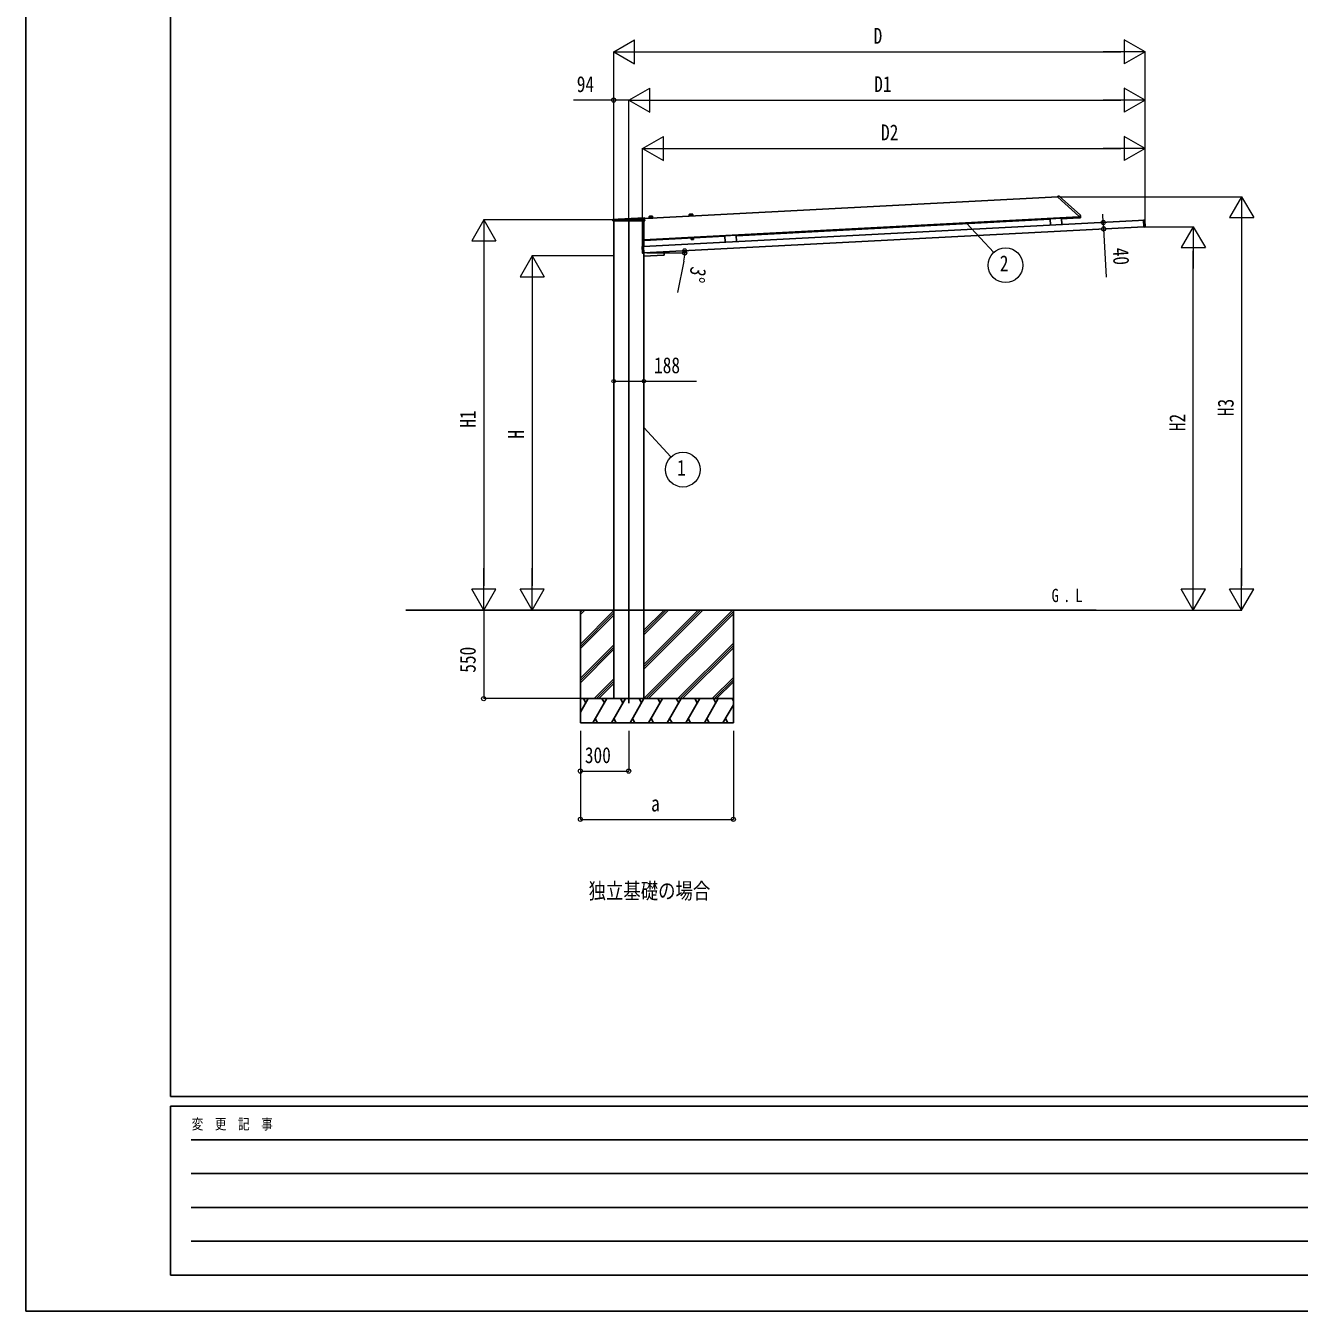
# Model space of a CAD drawing. Units: millimetres, scale not verified. Extents: x -12615 to 12615, y -8910 to 8910.
# Drawn here: x -12615 to -4705, y -8910 to -925 of the extents above; entities that cross this region are included whole.
import ezdxf
from ezdxf.enums import TextEntityAlignment as Align

# ---------------------------------------------------------------- set-up
doc = ezdxf.new("R2010")
doc.units = ezdxf.units.MM
doc.header["$LTSCALE"] = 50
for name, color, linetype in [('0-2_USER1', 3, 'Continuous'), ('0-3_YKK_12', 2, 'Continuous'), ('0-5_YKK_A1', 4, 'Continuous'), ('0-7_YKK_ZWAK', 7, 'Continuous')]:
    doc.layers.add(name, color=color, linetype=linetype)
doc.layers.add('0-6_YKK_D', color=6, linetype='Continuous', lineweight=18)
doc.styles.add('ＭＳ ゴシック', font='')
doc.styles.get('ＭＳ ゴシック').set_extended_font_data('MS Gothic')

msp = doc.modelspace()

# ---------------------------------------------------------------- linework, layer by layer
at = {"layer": '0-3_YKK_12'}
msp.add_line((-8869.04, -2129.5), (-8869.04, -5132.48), dxfattribs=at)
at = {"layer": '0-5_YKK_A1'}
for p, q in [((-8771.76, -2122.46), (-6203.99, -1987.89)), ((-6204.17, -1984.4), (-6196.57, -1984.46)), ((-6204.15, -1984.86), (-6204.17, -1984.4)), ((-6204.15, -1984.86), (-6203.85, -1990.49)), ((-6203.69, -1990.83), (-6074.2, -2107.43)), ((-6193.93, -1985.49), (-6066.07, -2100.62)), ((-8968.6, -2136.83), (-8968.53, -2128.98)), ((-8968.1, -2136.83), (-8968.6, -2136.83)), ((-8770.63, -2136.83), (-8968.1, -2136.83)), ((-8967.53, -2127.99), (-8772.02, -2127.99)), ((-8963.04, -4555), (-8963.04, -2136.83)), ((-8935.29, -2127.92), (-8773.05, -2119.42)), ((-8777.38, -2296.99), (-5665.11, -2133.88)), ((-8776.34, -2296.94), (-8776.34, -2136.83)), ((-8775.04, -2254.81), (-6073.75, -2113.24)), ((-8775.04, -2296.87), (-8775.04, -2136.83)), ((-8772.01, -2120.3), (-8771.03, -2128.88)), ((-8771.03, -2128.88), (-8771.03, -2128.9)), ((-8771.03, -2128.9), (-8770.13, -2136.83)), ((-8770.13, -2136.83), (-8770.63, -2136.83)), ((-8744.01, -2119.07), (-8744.02, -2120.6)), ((-8744.02, -2120.6), (-8720.05, -2119.35)), ((-8744.02, -2120.6), (-8720.05, -2119.35)), ((-8744, -2121), (-8744.02, -2120.6)), ((-8744, -2121), (-8720.03, -2119.75)), ((-8743.53, -2118.58), (-8720.75, -2117.38)), ((-8742.95, -2111.85), (-8743.01, -2118.55)), ((-8740.11, -2108.88), (-8725.17, -2108.1)), ((-8722.04, -2110.76), (-8721.28, -2117.41)), ((-8720.23, -2117.82), (-8720.05, -2119.35)), ((-8720.03, -2119.75), (-8720.05, -2119.35)), ((-8494.35, -2105.99), (-8494.36, -2107.52)), ((-8494.36, -2107.52), (-8470.4, -2106.26)), ((-8494.36, -2107.52), (-8470.4, -2106.26)), ((-8494.34, -2107.92), (-8494.36, -2107.52)), ((-8494.34, -2107.92), (-8470.38, -2106.66)), ((-8493.88, -2105.49), (-8471.09, -2104.3)), ((-8493.29, -2098.77), (-8493.35, -2105.46)), ((-8490.45, -2095.8), (-8475.52, -2095.02)), ((-8472.38, -2097.67), (-8471.62, -2104.32)), ((-8470.57, -2104.74), (-8470.4, -2106.26)), ((-8470.38, -2106.66), (-8470.4, -2106.26)), ((-8201.31, -2229.75), (-6251.74, -2127.58)), ((-6180.97, -2121.36), (-6251.87, -2125.08)), ((-6251.87, -2125.08), (-6249.81, -2164.53)), ((-6180.97, -2121.36), (-6178.9, -2160.81)), ((-6180.84, -2123.86), (-6073.49, -2118.24)), ((-6074.04, -2107.77), (-6073.95, -2109.38)), ((-6073.9, -2110.31), (-6073.95, -2109.38)), ((-6073.9, -2110.31), (-6066.27, -2110.38)), ((-6073.88, -2110.81), (-6073.9, -2110.31)), ((-6073.88, -2110.81), (-6073.49, -2118.24)), ((-6073.49, -2118.24), (-6065.88, -2117.84)), ((-6066.27, -2110.38), (-6064.86, -2110.39)), ((-6064.75, -2103.38), (-6064.43, -2109.46)), ((-6064.43, -2109.46), (-6064.36, -2110.87)), ((-5676.96, -2134.5), (-5671.79, -2134.23)), ((-5670.67, -2132.8), (-5671.87, -2132.86)), ((-5671.85, -2133.21), (-5671.87, -2132.86)), ((-5671.87, -2132.86), (-5671.87, -2132.86)), ((-5671.82, -2133.71), (-5671.85, -2133.21)), ((-5669.67, -2174.73), (-5671.82, -2133.71)), ((-5670.67, -2132.8), (-5670.67, -2132.8)), ((-5670.07, -2132.66), (-5664.18, -2132.35)), ((-5663.66, -2132.82), (-5661.46, -2174.76)), ((-8775.29, -2336.94), (-5669.7, -2174.18)), ((-8774.78, -2259.8), (-8272.21, -2233.47)), ((-8201.44, -2227.25), (-8272.34, -2230.97)), ((-8272.34, -2230.97), (-8270.27, -2270.41)), ((-8201.44, -2227.25), (-8199.37, -2266.7)), ((-5669.65, -2175.23), (-5669.67, -2174.73)), ((-5669.65, -2175.23), (-5669.63, -2175.58)), ((-5669.63, -2175.58), (-5668.43, -2175.52)), ((-5669.63, -2175.58), (-5669.63, -2175.58)), ((-5668.43, -2175.52), (-5668.43, -2175.52)), ((-5661.93, -2175.29), (-5667.82, -2175.6)), ((-8785.62, -2296.43), (-8783.43, -2338.38)), ((-8779.26, -2295.6), (-8785.15, -2295.91)), ((-8778.65, -2295.68), (-8777.46, -2295.62)), ((-8778.65, -2295.68), (-8778.65, -2295.68)), ((-8777.44, -2295.97), (-8777.46, -2295.62)), ((-8777.46, -2295.62), (-8777.46, -2295.62)), ((-8777.41, -2296.46), (-8777.44, -2295.97)), ((-8775.26, -2337.49), (-8777.41, -2296.46)), ((-8774.78, -2259.8), (-8775.04, -2254.85)), ((-8467.53, -2246.91), (-8482.52, -2247.69)), ((-8482.52, -2247.69), (-8482.26, -2252.6)), ((-8481.23, -2253.13), (-8482.26, -2252.6)), ((-8482.06, -2247.67), (-8482.15, -2246.07)), ((-8468.24, -2252.45), (-8481.23, -2253.13)), ((-8478.77, -2247.5), (-8478.51, -2252.41)), ((-8471.27, -2247.1), (-8471.02, -2252.02)), ((-8468.24, -2252.45), (-8467.27, -2251.82)), ((-8468.07, -2245.33), (-8467.98, -2246.93)), ((-8467.53, -2246.91), (-8467.27, -2251.82)), ((-8782.9, -2338.85), (-8777.01, -2338.54)), ((-8776.9, -2338.52), (-8776.01, -2355.5)), ((-8775.22, -2338.34), (-8776.42, -2338.4)), ((-8776.42, -2338.4), (-8776.42, -2338.4)), ((-8776.34, -4555), (-8776.34, -2338.4)), ((-8776.34, -2355), (-8776.04, -2355)), ((-8775.24, -2337.99), (-8775.26, -2337.49)), ((-8775.24, -2337.99), (-8775.22, -2338.34)), ((-8775.22, -2338.34), (-8775.22, -2338.34)), ((-8775.04, -4555), (-8775.04, -2356.45)), ((-8774.96, -2356.45), (-8650.63, -2349.93)), ((-8650.66, -2330.4), (-8649.69, -2348.88)), ((-10253.44, -4555), (-5966.63, -4555)), ((-9169.94, -4555), (-9169.94, -5255)), ((-9169.94, -4582.38), (-9142.56, -4555)), ((-9169.94, -4568.24), (-9156.7, -4555)), ((-9169.94, -4766.23), (-8963.94, -4560.23)), ((-9169.94, -4780.37), (-8963.94, -4574.37)), ((-9169.94, -4794.51), (-8963.94, -4588.51)), ((-8963.04, -4555), (-8963.04, -5105)), ((-8776.34, -4555), (-8776.34, -5105)), ((-8776.08, -5105), (-8226.08, -4555)), ((-8775.94, -4921.01), (-8409.93, -4555)), ((-8775.94, -4892.73), (-8438.21, -4555)), ((-8775.94, -4906.87), (-8424.07, -4555)), ((-8775.94, -4708.88), (-8622.06, -4555)), ((-8775.94, -4694.74), (-8636.2, -4555)), ((-8775.94, -4680.6), (-8650.34, -4555)), ((-8761.94, -5105), (-8219.94, -4563)), ((-8747.8, -5105), (-8219.94, -4577.15)), ((-8219.94, -4555), (-8219.94, -5255)), ((-9169.94, -4978.36), (-8963.94, -4772.36)), ((-9169.94, -4992.5), (-8963.94, -4786.5)), ((-8563.95, -5105), (-8219.94, -4760.99)), ((-8549.81, -5105), (-8219.94, -4775.14)), ((-8535.66, -5105), (-8219.94, -4789.28)), ((-9169.94, -5006.64), (-8963.94, -4800.65)), ((-9084.45, -5105), (-8963.94, -4984.49)), ((-9070.31, -5105), (-8963.94, -4998.63)), ((-9056.16, -5105), (-8963.94, -5012.78)), ((-8351.82, -5105), (-8219.94, -4973.12)), ((-8337.67, -5105), (-8219.94, -4987.27)), ((-8323.53, -5105), (-8219.94, -5001.41)), ((-8219.94, -5105), (-9169.94, -5105)), ((-9169.94, -5188.83), (-9121.54, -5105)), ((-9136.54, -5130.98), (-9151.54, -5105)), ((-9092.67, -5255), (-9006.07, -5105)), ((-9021.07, -5130.98), (-9036.07, -5105)), ((-8977.2, -5255), (-8890.6, -5105)), ((-8963.04, -5105), (-8776.34, -5105)), ((-8905.6, -5130.98), (-8920.6, -5105)), ((-8861.73, -5255), (-8775.13, -5105)), ((-8790.13, -5130.98), (-8805.13, -5105)), ((-8746.26, -5255), (-8659.66, -5105)), ((-8674.66, -5130.98), (-8689.66, -5105)), ((-8630.79, -5255), (-8544.19, -5105)), ((-8574.19, -5105), (-8559.19, -5130.98)), ((-8515.32, -5255), (-8428.72, -5105)), ((-8443.72, -5130.98), (-8458.72, -5105)), ((-8399.85, -5255), (-8313.25, -5105)), ((-8328.25, -5130.98), (-8343.25, -5105)), ((-8219.94, -5118.58), (-8227.78, -5105)), ((-8284.38, -5255), (-8219.94, -5143.38)), ((-9169.94, -5255), (-8219.94, -5255)), ((-9077.68, -5229.02), (-9062.68, -5255)), ((-8962.2, -5229.02), (-8947.2, -5255)), ((-8846.73, -5229.02), (-8831.74, -5255)), ((-8731.26, -5229.02), (-8716.27, -5255)), ((-8615.79, -5229.02), (-8600.8, -5255)), ((-8500.32, -5229.02), (-8485.33, -5255)), ((-8384.85, -5229.02), (-8369.86, -5255)), ((-8269.38, -5229.02), (-8254.38, -5255))]:
    msp.add_line(p, q, dxfattribs=at)
msp.add_lwpolyline([(-6064.36, -2110.87), (-6064, -2117.74), (-6065.88, -2117.84)], dxfattribs=at)
msp.add_lwpolyline([(-8483.68, -2244.55), (-8466.7, -2243.66), (-8466.62, -2245.26), (-8483.59, -2246.15)], close=True, dxfattribs=at)
for centre, radius, start, end in [((-6203.35, -1990.46), 0.5, 183, 228), ((-6196.61, -1988.46), 4, 48, 89.5), ((-8967.53, -2128.99), 1, 90, 176.5048), ((-8967.53, -2128.99), 1, 176.5048, 179.5), ((-8937.91, -2077.99), 50, 270, 273.00032), ((-8773, -2120.42), 1, 6.5, 93.00032), ((-8772.02, -2128.99), 1, 6.5, 90), ((-8743.51, -2119.07), 0.5, 93, 179.5), ((-8739.95, -2111.88), 3, 93, 179.5), ((-8725.02, -2111.1), 3, 6.5, 93), ((-8720.73, -2117.88), 0.5, 6.5, 93), ((-8493.85, -2105.99), 0.5, 93, 179.5), ((-8490.29, -2098.79), 3, 93, 179.5), ((-8475.36, -2098.01), 3, 6.5, 93), ((-8471.07, -2104.8), 0.5, 6.5, 93), ((-6074.53, -2107.8), 0.5, 3, 48), ((-6068.75, -2103.59), 4, 3, 48), ((-6064.86, -2110.89), 0.5, 3, 89.5), ((-5670.63, -2129.93), 2.86, 272.73957, 279.49104), ((-5668.11, -2179.79), 4.28, 87.31821, 94.21342), ((-8779, -2292.83), 2.86, 266.50896, 273.26043), ((-8480.53, -2249.77), 3.32, 238.61575, 307.38425), ((-8475.38, -2240.39), 12.42, 255.41205, 290.58795), ((-8469.29, -2249.18), 3.32, 238.61575, 307.38425), ((-8776.28, -2342.68), 4.28, 91.78658, 98.68179), ((-8775.02, -2355.45), 1, 183, 273), ((-8650.69, -2348.93), 1, 273, 3)]:
    msp.add_arc(centre, radius, start, end, dxfattribs=at)
for centre, major_axis, ratio, start_param, end_param in [((-5670.67, -2132.76), (0.599, 0.031), 0.061163, 4.712389, 5.0226887), ((-5670.06, -2132.96), (0.016, -0.3), 0.998135, 3.1415927, 3.9550709), ((-5664.16, -2132.85), (0.336, 0.373), 0.99628, 5.4996506, 7.06672), ((-5667.84, -2175.3), (0.016, -0.3), 0.998135, 5.4698366, 6.2831853), ((-5661.96, -2174.79), (0.373, -0.336), 0.99628, 5.4996506, 7.06672), ((-8785.12, -2296.41), (-0.373, 0.336), 0.99628, 5.4996506, 7.06672), ((-8779.24, -2295.9), (0.016, -0.3), 0.998135, 2.3281144, 3.1415927), ((-8778.66, -2295.64), (-0.599, -0.031), 0.061163, 1.2604966, 1.5707963), ((-8782.93, -2338.35), (-0.336, -0.373), 0.99628, 5.4996506, 7.06672), ((-8777.03, -2338.24), (0.016, -0.3), 0.998135, 0, 0.8133487)]:
    msp.add_ellipse(centre, major_axis=major_axis, ratio=ratio, start_param=start_param, end_param=end_param, dxfattribs=at)
at = {"layer": '0-6_YKK_D', "color": 1}
for p, q in [((-8963.04, -1087.47), (-8833.14, -1012.47)), ((-8833.14, -1162.47), (-8833.14, -1012.47)), ((-5663.04, -1087.47), (-5792.94, -1012.47)), ((-5792.94, -1012.47), (-5792.94, -1162.47)), ((-8963.04, -2131), (-8963.04, -1086.47)), ((-8963.04, -1087.47), (-8833.14, -1162.47)), ((-8963.04, -1087.47), (-8703.23, -1087.47)), ((-8813.04, -1087.47), (-5813.04, -1087.47)), ((-5663.04, -1087.47), (-5922.85, -1087.47)), ((-5663.04, -1087.47), (-5792.94, -1162.47)), ((-5663.04, -2172.36), (-5663.04, -1086.47)), ((-8784.04, -1687.47), (-8654.14, -1612.47)), ((-8654.14, -1762.47), (-8654.14, -1612.47)), ((-5663.04, -1687.47), (-5792.94, -1612.47)), ((-5792.94, -1612.47), (-5792.94, -1762.47)), ((-8784.04, -2296.84), (-8784.04, -1686.47)), ((-8784.04, -1687.47), (-8654.14, -1762.47)), ((-8784.04, -1687.47), (-8524.24, -1687.47)), ((-8634.04, -1687.47), (-5813.04, -1687.47)), ((-5663.04, -1687.47), (-5922.85, -1687.47)), ((-5663.04, -1687.47), (-5792.94, -1762.47)), ((-5663.04, -2172.36), (-5663.04, -1686.47)), ((-6195, -1987.47), (-5062.04, -1987.47)), ((-5063.04, -1987.47), (-5138.04, -2117.37)), ((-5063.04, -1987.47), (-4988.04, -2117.37)), ((-5063.04, -1987.47), (-5063.04, -2247.28)), ((-9769.94, -2132), (-9844.94, -2261.9)), ((-8964.04, -2132), (-9770.94, -2132)), ((-9769.94, -2132), (-9694.94, -2261.9)), ((-9769.94, -2132), (-9769.94, -2391.81)), ((-5138.04, -2117.37), (-4988.04, -2117.37)), ((-5063.04, -2137.47), (-5063.04, -4405)), ((-5662.51, -2173.86), (-5362.04, -2173.86)), ((-5363.04, -2173.86), (-5438.04, -2303.76)), ((-5363.04, -2173.86), (-5288.04, -2303.76)), ((-5363.04, -2173.86), (-5363.04, -2433.66)), ((-9844.94, -2261.9), (-9694.94, -2261.9)), ((-9769.94, -2282), (-9769.94, -4405)), ((-5438.04, -2303.76), (-5288.04, -2303.76)), ((-9469.94, -2355), (-9544.94, -2484.9)), ((-8964.04, -2355), (-9470.94, -2355)), ((-9469.94, -2355), (-9394.94, -2484.9)), ((-9469.94, -2355), (-9469.94, -2614.81)), ((-5363.04, -4405), (-5363.04, -2323.86)), ((-9544.94, -2484.9), (-9394.94, -2484.9)), ((-9469.94, -2505), (-9469.94, -4405)), ((-9769.94, -4555), (-9769.94, -4295.19)), ((-9469.94, -4555), (-9469.94, -4295.19)), ((-5363.04, -4555), (-5363.04, -4295.19)), ((-5063.04, -4555), (-5063.04, -4295.19)), ((-9769.94, -4555), (-9844.94, -4425.1)), ((-9694.94, -4425.1), (-9844.94, -4425.1)), ((-9769.94, -4555), (-9694.94, -4425.1)), ((-9469.94, -4555), (-9544.94, -4425.1)), ((-9394.94, -4425.1), (-9544.94, -4425.1)), ((-9469.94, -4555), (-9394.94, -4425.1)), ((-5363.04, -4555), (-5438.04, -4425.1)), ((-5288.04, -4425.1), (-5438.04, -4425.1)), ((-5363.04, -4555), (-5288.04, -4425.1)), ((-5063.04, -4555), (-5138.04, -4425.1)), ((-4988.04, -4425.1), (-5138.04, -4425.1)), ((-5063.04, -4555), (-4988.04, -4425.1)), ((-9770.6, -4555), (-9770.94, -4555)), ((-5965.63, -4555), (-5362.04, -4555)), ((-5964.63, -4555), (-5062.04, -4555))]:
    msp.add_line(p, q, dxfattribs=at)
at = {"layer": '0-6_YKK_D'}
for p, q in [((-8869.04, -1387.47), (-8739.14, -1312.47)), ((-8739.14, -1462.47), (-8739.14, -1312.47)), ((-5663.04, -1387.47), (-5792.95, -1312.47)), ((-5792.95, -1312.47), (-5792.95, -1462.47)), ((-8963.04, -2131), (-8963.04, -1386.47)), ((-8869.04, -2128.5), (-8869.04, -1386.47)), ((-8869.04, -2128.5), (-8869.04, -1386.47)), ((-8869.04, -1387.47), (-8739.14, -1462.47)), ((-8869.04, -1387.47), (-8609.23, -1387.47)), ((-8719.04, -1387.47), (-5813.04, -1387.47)), ((-5663.04, -1387.47), (-5922.85, -1387.47)), ((-5663.04, -1387.47), (-5792.95, -1462.47)), ((-5663.04, -2172.36), (-5663.04, -1386.47)), ((-6771.99, -2151.85), (-6603.07, -2334.52)), ((-5934.57, -2148.01), (-5921.15, -2147.3)), ((-5922.15, -2147.35), (-5924.82, -2096.42)), ((-5922.15, -2147.35), (-5920.05, -2187.3)), ((-5935.82, -2188.13), (-5919.06, -2187.25)), ((-5920.05, -2187.3), (-5904.33, -2487.29)), ((-8758.19, -2337.03), (-8520.64, -2337.03)), ((-8526.73, -2387.77), (-8566.15, -2582.22)), ((-8776.34, -3421.21), (-8607.43, -3603.88)), ((-9770.6, -4555), (-9770.6, -5105)), ((-9170.94, -5105), (-9771.6, -5105)), ((-9169.94, -5305), (-9169.94, -5556)), ((-9169.94, -5305), (-9169.94, -5856)), ((-8869.94, -5305), (-8869.94, -5556)), ((-8219.94, -5305), (-8219.94, -5856)), ((-9169.94, -5555), (-8869.94, -5555)), ((-9169.94, -5855), (-8219.94, -5855))]:
    msp.add_line(p, q, dxfattribs=at)
for points in [[(-8869.04, -1387.47), (-8963.04, -1387.47), (-9212.44, -1387.47)], [(-8963.04, -3133.32), (-8775.04, -3133.32), (-8447.74, -3133.32)]]:
    msp.add_lwpolyline(points, dxfattribs=at)
for centre, radius in [((-8963.04, -1387.47), 12.75), ((-5922.15, -2147.35), 12.75), ((-5920.05, -2187.3), 12.75), ((-8521.99, -2323.66), 12.75), ((-6529.09, -2413.2), 108), ((-8521.64, -2337.03), 12.75), ((-8963.04, -3133.32), 10.62), ((-8775.04, -3133.32), 10.62), ((-8533.45, -3682.56), 108), ((-9770.6, -5105), 12.75), ((-9169.94, -5555), 12.75), ((-8869.94, -5555), 12.75), ((-9169.94, -5855), 12.75), ((-8219.94, -5855), 12.75)]:
    msp.add_circle(centre, radius, dxfattribs=at)
for start, end in [(348.53992, 0), (0, 3)]:
    msp.add_arc((-8777.04, -2337.03), 255.41, start, end, dxfattribs=at)
at = {"layer": '0-7_YKK_ZWAK'}
for p, q in [((-11714.94, -7575), (-11714.94, 8325)), ((11685.06, -7575), (-11714.94, -7575)), ((-3914.94, -7635), (-11714.94, -7635)), ((-11714.94, -8685), (-11714.94, -7635)), ((-11587.44, -7845), (-4064.94, -7845)), ((-11587.44, -8055), (-4064.94, -8055)), ((-11587.44, -8265), (-4064.94, -8265)), ((-11587.44, -8475), (-4064.94, -8475)), ((-11714.94, -8685), (-3914.94, -8685))]:
    msp.add_line(p, q, dxfattribs=at)
msp.add_lwpolyline([(-12615, -8910), (12615, -8910), (12615, 8910), (-12615, 8910)], close=True, dxfattribs=at)

# ---------------------------------------------------------------- texts
at = {"layer": '0-2_USER1', "style": 'ＭＳ ゴシック', "width": 0.8}
for s, height, p in [('G', 82.48, (-6243.44, -4529.69)), ('L', 82.48, (-6095.67, -4529.69)), ('.', 82.48, (-6171.44, -4529.69)), ('独立基礎の場合', 98.97, (-9119, -6378))]:
    msp.add_text(s, height=height, dxfattribs=at).set_placement(p, align=Align.BOTTOM_LEFT)
at = {"layer": '0-6_YKK_D', "color": 1, "style": 'ＭＳ ゴシック', "width": 0.8}
for s, p in [('D', (-7349.04, -1067.47)), ('D2', (-7302.74, -1667.47))]:
    msp.add_text(s, height=98.97, dxfattribs=at).set_placement(p, align=Align.BOTTOM_LEFT)
at = {"layer": '0-6_YKK_D', "style": 'ＭＳ ゴシック', "width": 0.8}
for s, p in [('94', (-9192.44, -1367.47)), ('D1', (-7345.24, -1367.47)), ('2', (-6565.09, -2480.7)), ('188', (-8712.54, -3113.32)), ('1', (-8569.45, -3750.06)), ('300', (-9142.34, -5535)), ('a', (-8730.94, -5835))]:
    msp.add_text(s, height=98.97, dxfattribs=at).set_placement(p, align=Align.BOTTOM_LEFT)
for s, rotation, p in [('40', 273, (-5893.7, -2308.09)), ('3°', 258.54, (-8511.1, -2411.35)), ('550', 90, (-9790.6, -4944.08))]:
    msp.add_text(s, height=98.97, rotation=rotation, dxfattribs=at).set_placement(p, align=Align.BOTTOM_LEFT)
at = {"layer": '0-6_YKK_D', "color": 1, "style": 'ＭＳ ゴシック', "width": 0.8}
for s, p in [('H3', (-5083.04, -3350.43)), ('H1', (-9789.94, -3422.7)), ('H2', (-5383.04, -3443.63)), ('H', (-9489.94, -3491))]:
    msp.add_text(s, height=98.97, rotation=90, dxfattribs=at).set_placement(p, align=Align.BOTTOM_LEFT)
at = {"layer": '0-7_YKK_ZWAK', "style": 'ＭＳ ゴシック', "width": 0.8}
msp.add_text('変  更  記  事', height=65.98, dxfattribs=at).set_placement((-11583.93, -7800), align=Align.BOTTOM_LEFT)

doc.saveas('drawing.dxf')
